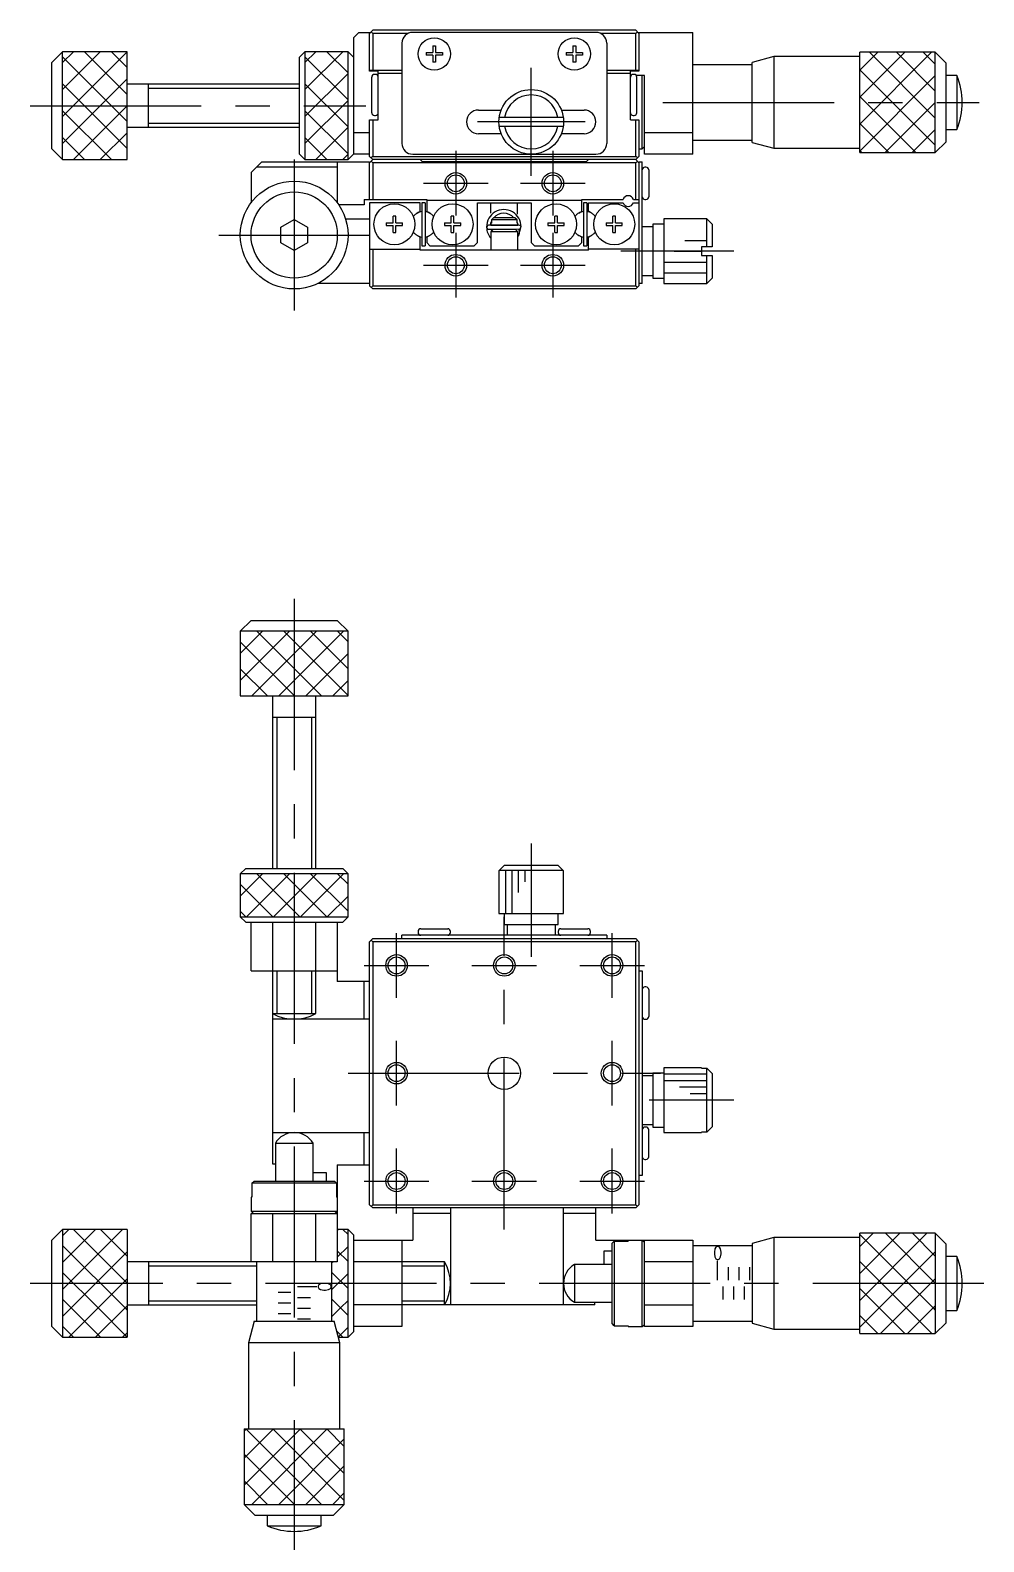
# Model space of a CAD drawing. Extents: x -1 to 321, y -8 to 204.
# Drawn here: x 58.8 to 147.2, y 63.6 to 203.8 of the extents above; entities that cross this region are included whole.
import ezdxf
from ezdxf.enums import TextEntityAlignment as Align

# ---------------------------------------------------------------- set-up
doc = ezdxf.new("R2010")
doc.units = 0
doc.header["$LTSCALE"] = 0.5
doc.linetypes.add('CENTER', pattern=[50.8, 31.75, -6.35, 6.35, -6.35])
for name, color, linetype in [('MSM_CENTER', 1, 'CENTER'), ('MSM_CONTINUOUS', 7, 'CONTINUOUS'), ('MSM_NARROW', 5, 'CONTINUOUS')]:
    doc.layers.add(name, color=color, linetype=linetype)
doc.styles.get("Standard").update_dxf_attribs({"font": 'txt.shx', "height": 3, "bigfont": 'bigfont.shx'})

msp = doc.modelspace()

# ---------------------------------------------------------------- linework, layer by layer
at = {"layer": 'MSM_CENTER'}
for p, q in [((105.25, 190.272036), (105.25, 200.272036)), ((58.75, 196.772036), (89.904393, 196.772036)), ((117.477713, 197.072036), (146.814913, 197.072036)), ((110.25, 195.272036), (100.25, 195.272036)), ((98.25, 192.572036), (98.25, 186.572036)), ((107.25, 192.572036), (107.25, 186.572036)), ((83.25, 191.772036), (83.25, 177.772036)), ((95.25, 189.572036), (101.25, 189.572036)), ((104.25, 189.572036), (110.25, 189.572036)), ((76.25, 184.772036), (90.25, 184.772036)), ((98.25, 184.972036), (98.25, 178.972036)), ((107.25, 184.972036), (107.25, 178.972036)), ((124.05, 183.272036), (113.55, 183.272036)), ((95.25, 181.972036), (101.25, 181.972036)), ((104.25, 181.972036), (110.25, 181.972036)), ((83.25, 151.022036), (83.25, 62.522036)), ((105.25, 128.322036), (105.25, 117.822036)), ((102.75, 92.522036), (102.75, 121.522036)), ((92.75, 114.022036), (92.75, 120.022036)), ((112.75, 114.022036), (112.75, 120.022036)), ((89.75, 117.022036), (95.75, 117.022036)), ((99.75, 117.022036), (105.75, 117.022036)), ((109.75, 117.022036), (115.75, 117.022036)), ((92.75, 104.022036), (92.75, 110.022036)), ((112.75, 104.022036), (112.75, 110.022036)), ((88.25, 107.022036), (117.25, 107.022036)), ((124.05, 104.522036), (116.2, 104.522036)), ((92.75, 94.022036), (92.75, 100.022036)), ((112.75, 94.022036), (112.75, 100.022036)), ((89.75, 97.022036), (95.75, 97.022036)), ((99.75, 97.022036), (105.75, 97.022036)), ((109.75, 97.022036), (115.75, 97.022036)), ((147.25, 87.522036), (58.75, 87.522036))]:
    msp.add_line(p, q, dxfattribs=at)
at = {"layer": 'MSM_CONTINUOUS'}
for p, q in [((89.25, 203.572036), (88.75, 203.072036)), ((89.25, 203.572036), (90.35, 203.572036)), ((90.25, 203.472036), (90.55, 203.772036)), ((90.25, 199.972036), (90.25, 203.472036)), ((90.4, 203.622036), (90.55, 203.472036)), ((114.95, 203.772036), (90.55, 203.772036)), ((90.55, 203.472036), (90.55, 200.072036)), ((93.81411, 203.472036), (90.55, 203.472036)), ((111.25, 203.572036), (94.25, 203.572036)), ((114.95, 203.472036), (111.68589, 203.472036)), ((114.95, 203.772036), (115.25, 203.472036)), ((114.95, 203.472036), (115.1, 203.622036)), ((114.95, 200.072036), (114.95, 203.472036)), ((115.15, 203.572036), (120.25, 203.572036)), ((115.25, 203.472036), (115.25, 199.972036)), ((120.25, 192.272036), (120.25, 203.572036)), ((88.75, 203.072036), (88.75, 192.272036)), ((93.25, 202.572036), (93.25, 193.272036)), ((96.125, 202.322036), (96.375, 202.322036)), ((96.125, 202.322036), (96.125, 201.697036)), ((96.375, 202.322036), (96.375, 201.697036)), ((109.125, 202.322036), (109.125, 201.697036)), ((109.125, 202.322036), (109.375, 202.322036)), ((109.375, 202.322036), (109.375, 201.697036)), ((112.25, 202.572036), (112.25, 193.272036)), ((61.75, 201.772036), (60.75, 200.772036)), ((60.75, 192.772036), (60.75, 200.772036)), ((61.75, 191.772036), (61.75, 201.772036)), ((67.75, 201.772036), (61.75, 201.772036)), ((67.75, 191.772036), (67.75, 201.772036)), ((84.25, 201.772036), (83.75, 201.272036)), ((83.75, 192.272036), (83.75, 201.272036)), ((84.25, 201.772036), (84.25, 191.772036)), ((88.25, 201.772036), (84.25, 201.772036)), ((88.75, 201.272036), (88.25, 201.772036)), ((88.25, 191.772036), (88.25, 201.772036)), ((95.5, 201.697036), (95.5, 201.447036)), ((95.5, 201.697036), (96.125, 201.697036)), ((96.125, 201.447036), (95.5, 201.447036)), ((96.125, 201.447036), (96.125, 200.822036)), ((96.375, 200.822036), (96.125, 200.822036)), ((96.375, 201.697036), (97, 201.697036)), ((97, 201.447036), (96.375, 201.447036)), ((96.375, 201.447036), (96.375, 200.822036)), ((97, 201.697036), (97, 201.447036)), ((108.5, 201.697036), (108.5, 201.447036)), ((108.5, 201.697036), (109.125, 201.697036)), ((109.125, 201.447036), (108.5, 201.447036)), ((109.125, 201.447036), (109.125, 200.822036)), ((109.375, 200.822036), (109.125, 200.822036)), ((109.375, 201.697036), (110, 201.697036)), ((109.375, 201.447036), (109.375, 200.822036)), ((110, 201.447036), (109.375, 201.447036)), ((110, 201.697036), (110, 201.447036)), ((125.75, 200.572036), (120.25, 200.572036)), ((127.75, 201.322036), (125.75, 200.772036)), ((125.75, 193.372036), (125.75, 200.772036)), ((135.75, 201.322036), (127.75, 201.322036)), ((127.75, 201.322036), (127.75, 192.822036)), ((135.75, 192.422036), (135.75, 201.722036)), ((142.75, 201.722036), (135.75, 201.722036)), ((142.75, 192.422036), (142.75, 201.722036)), ((143.75, 200.722036), (142.75, 201.722036)), ((143.75, 193.422036), (143.75, 200.722036)), ((90.25, 200.072036), (93.25, 200.072036)), ((91.05, 199.972036), (90.25, 199.972036)), ((90.45, 196.122036), (90.45, 199.422036)), ((90.8, 199.672036), (90.7, 199.672036)), ((91.05, 195.472036), (91.05, 199.972036)), ((93.25, 199.772036), (91.05, 199.772036)), ((112.25, 200.072036), (115.25, 200.072036)), ((114.45, 199.772036), (112.25, 199.772036)), ((115.25, 199.972036), (114.45, 199.972036)), ((114.45, 195.472036), (114.45, 199.972036)), ((114.5, 199.572036), (114.45, 199.572036)), ((114.8, 199.672036), (114.7, 199.672036)), ((115.75, 199.572036), (115, 199.572036)), ((115.05, 196.122036), (115.05, 199.422036)), ((115.55, 192.772036), (115.55, 199.572036)), ((115.75, 192.272036), (115.75, 199.572036)), ((144.75, 199.572036), (143.75, 199.572036)), ((144.75, 199.572036), (144.75, 194.572036)), ((83.75, 198.772036), (67.75, 198.772036)), ((69.714102, 194.772036), (69.714102, 198.772036)), ((100.35, 196.372036), (102.458943, 196.372036)), ((108.041057, 196.372036), (110.15, 196.372036)), ((90.25, 192.072036), (90.25, 195.472036)), ((90.25, 195.472036), (91.05, 195.472036)), ((90.55, 195.472036), (90.55, 192.072036)), ((90.7, 195.872036), (90.8, 195.872036)), ((108.223214, 195.672036), (102.276786, 195.672036)), ((114.45, 195.472036), (115.25, 195.472036)), ((114.7, 195.872036), (114.8, 195.872036)), ((114.95, 192.072036), (114.95, 195.472036)), ((115.25, 195.472036), (115.25, 192.072036)), ((67.75, 194.772036), (83.75, 194.772036)), ((88.75, 194.272036), (90.25, 194.272036)), ((102.458943, 194.172036), (100.35, 194.172036)), ((102.276786, 194.872036), (108.223214, 194.872036)), ((110.15, 194.172036), (108.041057, 194.172036)), ((115.75, 194.272036), (120.25, 194.272036)), ((120.25, 193.572036), (125.75, 193.572036)), ((143.75, 194.572036), (144.75, 194.572036)), ((60.75, 192.772036), (61.75, 191.772036)), ((83.75, 192.272036), (84.25, 191.772036)), ((88.25, 191.772036), (88.75, 192.272036)), ((90.25, 192.272036), (88.75, 192.272036)), ((94.25, 192.272036), (111.25, 192.272036)), ((115.25, 192.772036), (115.55, 192.772036)), ((115.55, 192.772036), (115.75, 192.972036)), ((120.25, 192.272036), (115.75, 192.272036)), ((125.75, 193.372036), (127.75, 192.822036)), ((127.75, 192.822036), (135.75, 192.822036)), ((135.75, 192.422036), (142.75, 192.422036)), ((142.75, 192.422036), (143.75, 193.422036)), ((61.75, 191.772036), (67.75, 191.772036)), ((79.25, 190.572036), (80.25, 191.572036)), ((87.25, 191.072036), (79.75, 191.072036)), ((80.25, 191.572036), (90.25, 191.572036)), ((84.25, 191.772036), (88.25, 191.772036)), ((87.25, 191.572036), (87.25, 187.772036)), ((90.55, 191.772036), (90.25, 192.072036)), ((90.25, 191.472036), (90.55, 191.772036)), ((90.25, 188.072036), (90.25, 191.572036)), ((90.55, 192.072036), (90.4, 191.922036)), ((90.4, 191.622036), (90.55, 191.472036)), ((90.55, 192.072036), (114.95, 192.072036)), ((114.95, 191.772036), (90.55, 191.772036)), ((114.95, 191.472036), (90.55, 191.472036)), ((90.55, 191.472036), (90.55, 188.072036)), ((95.15, 191.572036), (94.95, 191.772036)), ((110.35, 191.572036), (95.15, 191.572036)), ((110.55, 191.772036), (110.35, 191.572036)), ((115.25, 192.072036), (114.95, 191.772036)), ((115.1, 191.922036), (114.95, 192.072036)), ((114.95, 191.772036), (115.25, 191.472036)), ((114.95, 191.472036), (115.1, 191.622036)), ((114.95, 188.072036), (114.95, 191.472036)), ((115.25, 191.572036), (115.25, 180.072036)), ((115.25, 191.572036), (115.55, 191.572036)), ((115.55, 180.272036), (115.55, 191.572036)), ((115.9, 191.072036), (115.8, 191.072036)), ((116.15, 190.822036), (116.15, 188.322036)), ((79.25, 190.572036), (79.25, 187.772036)), ((89.75, 188.072036), (95.55, 188.072036)), ((89.75, 188.072036), (89.75, 187.572036)), ((95.55, 188.072036), (95.55, 186.973502)), ((109.95, 187.972036), (95.55, 187.972036)), ((109.95, 186.973502), (109.95, 188.072036)), ((109.95, 188.072036), (113.77303, 188.072036)), ((114.72697, 188.072036), (115.25, 188.072036)), ((115.8, 188.072036), (115.9, 188.072036)), ((89.75, 187.572036), (87.392463, 187.572036)), ((94.95, 187.772036), (90.25, 187.772036)), ((90.25, 187.772036), (90.25, 180.072036)), ((92.425, 185.897036), (92.425, 186.522036)), ((92.675, 186.522036), (92.425, 186.522036)), ((92.675, 185.897036), (92.675, 186.522036)), ((94.65475, 186.80304), (94.95, 186.973502)), ((94.95, 186.973502), (94.95, 187.772036)), ((95.1, 187.772036), (95.1, 183.772036)), ((95.4, 187.772036), (95.1, 187.772036)), ((95.4, 187.772036), (95.4, 183.772036)), ((95.55, 186.973502), (95.84525, 186.80304)), ((97.825, 185.897036), (97.825, 186.522036)), ((98.075, 186.522036), (97.825, 186.522036)), ((98.075, 185.897036), (98.075, 186.522036)), ((100.25, 184.072036), (100.25, 187.772036)), ((100.25, 187.772036), (105.25, 187.772036)), ((101.48, 187.772036), (101.48, 186.786823)), ((103.98, 186.717803), (103.98, 187.772036)), ((105.25, 187.772036), (105.25, 184.072036)), ((107.425, 185.897036), (107.425, 186.522036)), ((107.675, 186.522036), (107.425, 186.522036)), ((107.675, 185.897036), (107.675, 186.522036)), ((109.65475, 186.80304), (109.95, 186.973502)), ((110.1, 187.772036), (110.1, 183.772036)), ((110.4, 187.772036), (110.1, 187.772036)), ((110.4, 187.772036), (110.4, 183.772036)), ((110.55, 186.973502), (110.55, 187.772036)), ((110.55, 187.772036), (113.77303, 187.772036)), ((110.84525, 186.80304), (110.55, 186.973502)), ((113.075, 186.522036), (112.825, 186.522036)), ((112.825, 185.897036), (112.825, 186.522036)), ((113.075, 185.897036), (113.075, 186.522036)), ((114.72697, 187.772036), (115.25, 187.772036)), ((82, 185.493724), (83.25, 186.215412)), ((82, 184.050349), (82, 185.493724)), ((83.25, 186.215412), (84.5, 185.493724)), ((84.5, 185.493724), (84.5, 184.050349)), ((88.019696, 186.272036), (90.25, 186.272036)), ((91.8, 185.897036), (92.425, 185.897036)), ((91.8, 185.897036), (91.8, 185.647036)), ((91.8, 185.647036), (92.425, 185.647036)), ((92.425, 185.022036), (92.425, 185.647036)), ((92.675, 185.897036), (93.3, 185.897036)), ((92.675, 185.647036), (93.3, 185.647036)), ((92.675, 185.022036), (92.675, 185.647036)), ((93.3, 185.647036), (93.3, 185.897036)), ((97.2, 185.897036), (97.825, 185.897036)), ((97.2, 185.897036), (97.2, 185.647036)), ((97.2, 185.647036), (97.825, 185.647036)), ((97.825, 185.022036), (97.825, 185.647036)), ((98.075, 185.897036), (98.7, 185.897036)), ((98.075, 185.647036), (98.7, 185.647036)), ((98.075, 185.022036), (98.075, 185.647036)), ((98.7, 185.647036), (98.7, 185.897036)), ((101.116495, 185.576209), (101.103629, 185.471403)), ((101.103629, 185.471403), (101.153333, 185.378074)), ((101.186733, 185.654491), (101.116495, 185.576209)), ((101.153333, 185.378074), (101.244923, 185.330028)), ((101.285889, 185.682432), (101.186733, 185.654491)), ((101.389567, 185.688301), (101.285889, 185.682432)), ((104.090511, 185.673656), (101.310856, 185.673656)), ((101.499837, 185.691871), (101.389567, 185.688301)), ((101.45986, 185.690736), (101.496038, 185.870402)), ((101.499871, 185.808329), (101.476179, 185.788594)), ((101.496038, 185.870402), (101.549766, 186.02439)), ((101.55, 185.872036), (101.5, 185.872036)), ((101.5, 185.872036), (101.5, 185.672036)), ((104, 185.672036), (101.5, 185.672036)), ((101.5, 185.672036), (101.507129, 185.664908)), ((101.73803, 185.310067), (101.5, 185.072036)), ((101.537221, 185.951763), (101.523862, 185.957928)), ((101.595298, 185.167456), (101.529586, 185.314093)), ((101.55, 185.944137), (101.537221, 185.951763)), ((101.549729, 185.994708), (101.537445, 185.994413)), ((101.543285, 186.008752), (101.55, 186.002036)), ((101.760051, 186.372036), (101.55, 186.172036)), ((103.95, 186.172036), (101.55, 186.172036)), ((101.55, 186.172036), (101.55, 185.872036)), ((101.610845, 185.182889), (101.596922, 185.312658)), ((103.73995, 186.372036), (101.760051, 186.372036)), ((103.95, 186.172036), (103.73995, 186.372036)), ((104, 185.072036), (103.760272, 185.311764)), ((103.95, 185.872036), (103.95, 186.172036)), ((104, 185.872036), (103.95, 185.872036)), ((103.996161, 185.668198), (104, 185.672036)), ((104, 185.672036), (104, 185.872036)), ((104.080248, 185.685001), (104.000235, 185.688748)), ((104.203445, 185.660626), (104.080248, 185.685001)), ((104.095332, 185.309475), (104.089199, 185.322519)), ((104.108462, 185.27875), (104.095332, 185.309475)), ((104.120041, 185.247418), (104.108462, 185.27875)), ((104.109958, 184.787192), (104.298735, 185.476847)), ((104.130043, 185.215554), (104.120041, 185.247418)), ((104.138442, 185.183237), (104.130043, 185.215554)), ((104.145219, 185.150547), (104.138442, 185.183237)), ((104.150356, 185.117563), (104.145219, 185.150547)), ((104.153841, 185.084368), (104.150356, 185.117563)), ((104.180552, 185.336597), (104.263561, 185.395477)), ((104.276997, 185.591458), (104.203445, 185.660626)), ((104.263561, 185.395477), (104.300329, 185.492282)), ((104.300329, 185.492282), (104.276997, 185.591458)), ((106.8, 185.897036), (107.425, 185.897036)), ((106.8, 185.897036), (106.8, 185.647036)), ((106.8, 185.647036), (107.425, 185.647036)), ((107.425, 185.022036), (107.425, 185.647036)), ((107.675, 185.897036), (108.3, 185.897036)), ((107.675, 185.647036), (108.3, 185.647036)), ((107.675, 185.022036), (107.675, 185.647036)), ((108.3, 185.647036), (108.3, 185.897036)), ((112.2, 185.897036), (112.2, 185.647036)), ((112.2, 185.897036), (112.825, 185.897036)), ((112.2, 185.647036), (112.825, 185.647036)), ((112.825, 185.022036), (112.825, 185.647036)), ((113.075, 185.897036), (113.7, 185.897036)), ((113.075, 185.022036), (113.075, 185.647036)), ((113.075, 185.647036), (113.7, 185.647036)), ((113.7, 185.647036), (113.7, 185.897036)), ((116.55, 185.522036), (115.55, 185.522036)), ((117.55, 185.772036), (116.55, 185.772036)), ((116.55, 185.772036), (116.55, 180.772036)), ((117.55, 186.272036), (117.55, 180.272036)), ((121.55, 186.272036), (117.55, 186.272036)), ((122.05, 185.772036), (121.55, 186.272036)), ((121.55, 183.672036), (121.55, 186.272036)), ((122.05, 185.772036), (122.05, 183.672036)), ((83.25, 183.328661), (82, 184.050349)), ((84.5, 184.050349), (83.25, 183.328661)), ((92.425, 185.022036), (92.675, 185.022036)), ((94.95, 184.570571), (94.65475, 184.741033)), ((94.95, 183.372036), (94.95, 184.570571)), ((95.1, 183.772036), (95.4, 183.772036)), ((95.84525, 184.741033), (95.55, 184.570571)), ((95.55, 184.570571), (95.55, 184.072036)), ((95.55, 184.072036), (95.85, 183.772036)), ((95.85, 183.772036), (99.95, 183.772036)), ((97.825, 185.022036), (98.075, 185.022036)), ((99.95, 183.772036), (100.25, 184.072036)), ((104, 185.072036), (101.5, 185.072036)), ((101.5, 185.072036), (101.5, 183.372036)), ((104, 183.372036), (104, 185.072036)), ((104.00677, 184.686813), (104, 184.690224)), ((104.000019, 184.61081), (104.036848, 184.664328)), ((104.044937, 184.668253), (104.000041, 184.679558)), ((104.013144, 184.683705), (104.00677, 184.686813)), ((104.019099, 184.680911), (104.013144, 184.683705)), ((104.024611, 184.678444), (104.019099, 184.680911)), ((104.029659, 184.676312), (104.024611, 184.678444)), ((104.034224, 184.674524), (104.029659, 184.676312)), ((104.038288, 184.673086), (104.034224, 184.674524)), ((104.041836, 184.672003), (104.038288, 184.673086)), ((104.044088, 184.671441), (104.041836, 184.672003)), ((104.046054, 184.671072), (104.044088, 184.671441)), ((104.04773, 184.670895), (104.046054, 184.671072)), ((104.049113, 184.670911), (104.04773, 184.670895)), ((104.0502, 184.671121), (104.049113, 184.670911)), ((104.050988, 184.671524), (104.0502, 184.671121)), ((104.051477, 184.672119), (104.050988, 184.671524)), ((104.051388, 184.67196), (104.067745, 184.699081)), ((104.051665, 184.672904), (104.051477, 184.672119)), ((104.067745, 184.699081), (104.083598, 184.728508)), ((104.083598, 184.728508), (104.097962, 184.758682)), ((104.097962, 184.758682), (104.110801, 184.789527)), ((104.110801, 184.789527), (104.122083, 184.820966)), ((104.122083, 184.820966), (104.131781, 184.852922)), ((104.131781, 184.852922), (104.139871, 184.885316)), ((104.139871, 184.885316), (104.146334, 184.918068)), ((104.146334, 184.918068), (104.151155, 184.951098)), ((104.151155, 184.951098), (104.154322, 184.984325)), ((104.155667, 185.051042), (104.153841, 185.084368)), ((104.154322, 184.984325), (104.155827, 185.017667)), ((104.155827, 185.017667), (104.155667, 185.051042)), ((105.25, 184.072036), (105.55, 183.772036)), ((105.55, 183.772036), (109.65, 183.772036)), ((107.425, 185.022036), (107.675, 185.022036)), ((109.65, 183.772036), (109.95, 184.072036)), ((109.95, 184.570571), (109.65475, 184.741033)), ((109.95, 184.072036), (109.95, 184.570571)), ((110.1, 183.772036), (110.4, 183.772036)), ((110.55, 184.570571), (110.84525, 184.741033)), ((110.55, 183.372036), (110.55, 184.570571)), ((112.825, 185.022036), (113.075, 185.022036)), ((90.25, 183.472036), (94.95, 183.472036)), ((90.55, 183.472036), (90.55, 180.072036)), ((110.55, 183.372036), (94.95, 183.372036)), ((115.25, 183.472036), (110.55, 183.472036)), ((114.95, 180.072036), (114.95, 183.472036)), ((122.05, 183.672036), (121.05, 183.672036)), ((121.05, 183.672036), (121.05, 182.872036)), ((121.05, 182.872036), (122.05, 182.872036)), ((121.55, 180.272036), (121.55, 182.872036)), ((122.05, 182.872036), (122.05, 180.772036)), ((115.55, 181.022036), (116.55, 181.022036)), ((90.25, 180.272036), (85.42945, 180.272036)), ((90.55, 179.772036), (90.25, 180.072036)), ((90.55, 180.072036), (90.4, 179.922036)), ((90.55, 180.072036), (114.95, 180.072036)), ((114.95, 179.772036), (90.55, 179.772036)), ((115.25, 180.072036), (114.95, 179.772036)), ((115.1, 179.922036), (114.95, 180.072036)), ((115.55, 180.272036), (115.25, 180.272036)), ((116.55, 180.772036), (117.55, 180.772036)), ((117.55, 180.272036), (121.55, 180.272036)), ((121.55, 180.272036), (122.05, 180.772036)), ((79.25, 149.022036), (78.25, 148.022036)), ((79.25, 149.022036), (87.25, 149.022036)), ((88.25, 148.022036), (87.25, 149.022036)), ((88.25, 148.022036), (78.25, 148.022036)), ((78.25, 148.022036), (78.25, 142.022036)), ((88.25, 142.022036), (88.25, 148.022036)), ((78.25, 142.022036), (88.25, 142.022036)), ((81.25, 142.022036), (81.25, 126.022055)), ((85.25, 126.022055), (85.25, 142.022036)), ((81.25, 140.057934), (85.25, 140.057934)), ((102.276786, 125.822036), (102.782207, 126.322036)), ((102.782207, 126.322036), (107.717792, 126.322036)), ((107.717792, 126.322036), (108.223213, 125.822036)), ((78.75, 126.022036), (78.25, 125.522036)), ((88.25, 125.522036), (78.25, 125.522036)), ((78.25, 125.522036), (78.25, 121.522036)), ((78.75, 126.022036), (87.75, 126.022036)), ((88.25, 125.522036), (87.75, 126.022036)), ((88.25, 121.522036), (88.25, 125.522036)), ((102.25, 125.322036), (102.276786, 125.322036)), ((102.25, 125.322036), (102.25, 121.822036)), ((108.223213, 125.822036), (102.276786, 125.822036)), ((102.276786, 125.322036), (102.276786, 125.822036)), ((105.25, 125.822036), (105.25, 125.772036)), ((108.223213, 125.822036), (108.223213, 125.322036)), ((108.223213, 125.322036), (108.25, 125.322036)), ((108.25, 121.822036), (108.25, 125.322036)), ((78.25, 121.522036), (88.25, 121.522036)), ((78.25, 121.522036), (78.75, 121.022036)), ((78.75, 121.022036), (87.75, 121.022036)), ((79.25, 116.522036), (79.25, 121.022036)), ((81.25, 121.022036), (81.25, 98.622036)), ((85.25, 112.557934), (85.25, 121.022036)), ((87.25, 121.022036), (87.25, 115.522036)), ((87.75, 121.022036), (88.25, 121.522036)), ((102.25, 121.822036), (108.25, 121.822036)), ((102.75, 121.822036), (102.75, 120.822036)), ((102.75, 120.822036), (107.75, 120.822036)), ((103, 120.822036), (103, 119.822036)), ((107.5, 119.822036), (107.5, 120.822036)), ((107.75, 120.822036), (107.75, 121.822036)), ((90.55, 119.522036), (90.25, 119.222036)), ((90.25, 94.822036), (90.25, 119.222036)), ((90.55, 119.222036), (90.4, 119.372036)), ((90.55, 119.522036), (114.95, 119.522036)), ((90.55, 119.222036), (90.55, 94.822036)), ((114.95, 119.222036), (90.55, 119.222036)), ((93.25, 119.522036), (93.25, 119.822036)), ((112.25, 119.822036), (93.25, 119.822036)), ((94.75, 120.172036), (94.75, 120.072036)), ((95, 120.422036), (97.5, 120.422036)), ((97.75, 120.072036), (97.75, 120.172036)), ((107.75, 120.172036), (107.75, 120.072036)), ((108, 120.422036), (110.5, 120.422036)), ((110.75, 120.072036), (110.75, 120.172036)), ((112.25, 119.822036), (112.25, 119.522036)), ((115.25, 119.222036), (114.95, 119.522036)), ((114.95, 119.222036), (115.1, 119.372036)), ((114.95, 94.822036), (114.95, 119.222036)), ((115.25, 119.222036), (115.25, 94.822036)), ((79.25, 116.522036), (87.25, 116.522036)), ((115.25, 116.522036), (115.55, 116.522036)), ((115.55, 116.522036), (115.55, 97.522036)), ((90.25, 115.522036), (87.25, 115.522036)), ((89.75, 112.022036), (89.75, 115.522036)), ((115.9, 115.022036), (115.8, 115.022036)), ((116.15, 114.772036), (116.15, 112.272036)), ((81.249995, 112.557934), (85.250005, 112.557934)), ((90.25, 112.022036), (81.25, 112.022036)), ((115.8, 112.022036), (115.9, 112.022036)), ((116.55, 106.772036), (115.55, 106.772036)), ((117.55, 107.022036), (116.55, 107.022036)), ((116.55, 107.022036), (116.55, 102.022036)), ((121.05, 107.522036), (117.55, 107.522036)), ((117.55, 107.522036), (117.55, 101.522036)), ((121.05, 107.522036), (121.05, 107.49525)), ((121.05, 107.49525), (121.55, 107.49525)), ((121.55, 101.548822), (121.55, 107.49525)), ((121.55, 107.49525), (122.05, 106.989829)), ((122.05, 106.989829), (122.05, 102.054244)), ((81.25, 101.522036), (90.25, 101.522036)), ((89.75, 98.522036), (89.75, 101.522036)), ((115.55, 102.272036), (116.55, 102.272036)), ((115.9, 102.022036), (115.8, 102.022036)), ((116.15, 99.272036), (116.15, 101.772036)), ((116.55, 102.022036), (117.55, 102.022036)), ((117.55, 101.522036), (121.05, 101.522036)), ((121.05, 101.548822), (121.05, 101.522036)), ((121.55, 101.548822), (121.05, 101.548822)), ((122.05, 102.054244), (121.55, 101.548822)), ((81.5, 100.522036), (81.5, 97.022036)), ((81.5, 100.522036), (85, 100.522036)), ((85, 97.022036), (85, 100.522036)), ((81.25, 98.622036), (81.5, 98.622036)), ((87.25, 98.522036), (90.25, 98.522036)), ((87.25, 98.522036), (87.25, 89.522036)), ((115.8, 99.022036), (115.9, 99.022036)), ((79.320941, 96.822036), (79.524748, 97.022036)), ((87.179058, 96.822036), (79.320941, 96.822036)), ((79.320941, 96.822036), (79.320941, 95.522036)), ((79.524748, 97.022036), (86.975251, 97.022036)), ((86.25, 97.772036), (85, 97.772036)), ((86.25, 97.022036), (86.25, 97.772036)), ((86.975251, 97.022036), (87.179058, 96.822036)), ((87.179058, 96.822036), (87.179058, 95.522036)), ((115.55, 97.522036), (115.25, 97.522036)), ((79.25, 95.522036), (79.25, 94.222036)), ((79.320941, 95.522036), (79.25, 95.522036)), ((87.25, 95.522036), (87.179058, 95.522036)), ((79.25, 94.222036), (87.25, 94.222036)), ((79.25, 94.222036), (79.45, 94.022036)), ((79.25, 89.522036), (79.25, 94.022036)), ((79.25, 94.022036), (87.25, 94.022036)), ((81.25, 94.022036), (81.25, 89.522036)), ((85.25, 89.522036), (85.25, 94.022036)), ((87.05, 94.022036), (87.25, 94.222036)), ((90.25, 94.822036), (90.55, 94.522036)), ((90.4, 94.672036), (90.55, 94.822036)), ((90.55, 94.822036), (114.95, 94.822036)), ((114.95, 94.522036), (90.55, 94.522036)), ((94.25, 94.522036), (94.25, 91.522036)), ((97.75, 94.022036), (94.25, 94.022036)), ((97.75, 94.522036), (97.75, 85.522036)), ((108.25, 85.522036), (108.25, 94.522036)), ((111.25, 94.022036), (108.25, 94.022036)), ((111.25, 91.522036), (111.25, 94.522036)), ((114.95, 94.522036), (115.25, 94.822036)), ((115.1, 94.672036), (114.95, 94.822036)), ((61.75, 92.522036), (60.75, 91.522036)), ((60.75, 83.522036), (60.75, 91.522036)), ((61.75, 92.522036), (61.75, 82.522036)), ((67.75, 92.522036), (61.75, 92.522036)), ((67.75, 92.522036), (67.75, 82.522036)), ((88.25, 92.522036), (87.25, 92.522036)), ((88.25, 82.522036), (88.25, 92.522036)), ((88.75, 92.022036), (88.25, 92.522036)), ((88.75, 92.022036), (88.75, 83.022036)), ((88.75, 91.522036), (94.25, 91.522036)), ((93.25, 91.522036), (93.25, 83.522036)), ((111.25, 91.522036), (120.25, 91.522036)), ((112.75, 91.247288), (112.95, 91.451095)), ((112.75, 83.796784), (112.75, 91.247288)), ((112.95, 91.451095), (112.95, 83.592978)), ((112.95, 91.451095), (114.25, 91.451095)), ((114.25, 91.522036), (114.25, 91.451095)), ((115.55, 83.522036), (115.55, 91.522036)), ((115.75, 91.322036), (115.55, 91.522036)), ((115.75, 83.522036), (115.75, 91.522036)), ((120.25, 91.522036), (120.25, 83.522036)), ((127.75, 91.772036), (125.75, 91.222036)), ((125.75, 91.222036), (125.75, 83.822036)), ((127.75, 91.772036), (127.75, 83.272036)), ((135.75, 91.772036), (127.75, 91.772036)), ((142.75, 92.172036), (135.75, 92.172036)), ((135.75, 82.872036), (135.75, 92.172036)), ((143.75, 91.172036), (142.75, 92.172036)), ((142.75, 92.172036), (142.75, 82.872036)), ((143.75, 83.872036), (143.75, 91.172036)), ((112, 90.522036), (112, 89.272036)), ((112.75, 90.522036), (112, 90.522036)), ((125.75, 91.022036), (120.25, 91.022036)), ((144.75, 90.022036), (143.75, 90.022036)), ((144.75, 90.022036), (144.75, 85.022036)), ((87.25, 89.522036), (67.75, 89.522036)), ((69.714101, 89.522036), (69.714101, 85.522036)), ((79.75, 89.522036), (79.75, 84.022036)), ((86.75, 84.022036), (86.75, 89.522036)), ((86.75, 89.451389), (86.820647, 89.522036)), ((97.214101, 89.522036), (88.75, 89.522036)), ((97.214101, 85.522031), (97.214101, 89.522041)), ((112.75, 89.272036), (109.25, 89.272036)), ((109.25, 89.272036), (109.25, 85.772036)), ((120.25, 89.522036), (115.75, 89.522036)), ((122.55, 87.822036), (122.55, 89.622036)), ((123.55, 87.822036), (123.55, 89.022036)), ((124.55, 87.822036), (124.55, 89.022036)), ((125.55, 87.822036), (125.55, 89.022036)), ((83.55, 87.222036), (85.35, 87.222036)), ((123.05, 86.022036), (123.05, 87.222036)), ((124.05, 86.022036), (124.05, 87.222036)), ((125.05, 86.022036), (125.05, 87.222036)), ((81.75, 86.722036), (82.95, 86.722036)), ((81.75, 85.722036), (82.95, 85.722036)), ((83.55, 86.222036), (84.75, 86.222036)), ((109.25, 85.772036), (112.75, 85.772036)), ((111.15, 85.522036), (111.15, 85.772036)), ((67.75, 85.522036), (79.75, 85.522036)), ((81.75, 84.722036), (82.95, 84.722036)), ((83.55, 85.222036), (84.75, 85.222036)), ((83.55, 84.222036), (84.75, 84.222036)), ((111.15, 85.522036), (88.75, 85.522036)), ((115.75, 85.522036), (120.25, 85.522036)), ((143.75, 85.022036), (144.75, 85.022036)), ((60.75, 83.522036), (61.75, 82.522036)), ((79.55, 84.022036), (79, 82.022036)), ((79.55, 84.022036), (86.95, 84.022036)), ((87.5, 82.022036), (86.95, 84.022036)), ((88.25, 82.522036), (88.75, 83.022036)), ((93.25, 83.522036), (88.75, 83.522036)), ((112.95, 83.592978), (112.75, 83.796784)), ((112.95, 83.592978), (114.25, 83.592978)), ((114.25, 83.592978), (114.25, 83.522036)), ((114.25, 83.522036), (115.55, 83.522036)), ((115.55, 83.522036), (115.75, 83.722036)), ((120.25, 83.522036), (115.75, 83.522036)), ((120.25, 84.022036), (125.75, 84.022036)), ((125.75, 83.822036), (127.75, 83.272036)), ((127.75, 83.272036), (135.75, 83.272036)), ((135.75, 82.872036), (142.75, 82.872036)), ((142.75, 82.872036), (143.75, 83.872036)), ((61.75, 82.522036), (67.75, 82.522036)), ((79, 82.022036), (79, 74.022036)), ((87.5, 82.022036), (79, 82.022036)), ((87.3625, 82.522036), (88.25, 82.522036)), ((87.5, 74.022036), (87.5, 82.022036)), ((78.6, 74.022036), (87.9, 74.022036)), ((78.6, 74.022036), (78.6, 67.022036)), ((87.9, 67.022036), (87.9, 74.022036)), ((78.6, 67.022036), (79.6, 66.022036)), ((78.6, 67.022036), (87.9, 67.022036)), ((79.6, 66.022036), (86.9, 66.022036)), ((80.75, 66.022036), (80.75, 65.022036)), ((85.75, 65.022036), (85.75, 66.022036)), ((86.9, 66.022036), (87.9, 67.022036)), ((80.75, 65.022036), (85.75, 65.022036))]:
    msp.add_line(p, q, dxfattribs=at)
for centre, radius in [((96.25, 201.572036), 1.5), ((109.25, 201.572036), 1.5), ((105.25, 195.272036), 3), ((83.25, 184.772036), 5), ((98.25, 189.572036), 0.7835), ((107.25, 189.572036), 0.7835), ((83.25, 184.772036), 4), ((92.55, 185.772036), 1.9), ((97.95, 185.772036), 1.9), ((107.55, 185.772036), 1.9), ((112.95, 185.772036), 1.9), ((98.25, 181.972036), 0.7835), ((107.25, 181.972036), 0.7835), ((92.75, 117.022036), 0.7835), ((102.75, 117.022036), 0.7835), ((112.75, 117.022036), 0.7835), ((102.75, 107.022036), 1.5), ((92.75, 107.022036), 0.7835), ((112.75, 107.022036), 0.7835), ((92.75, 97.022036), 0.7835), ((102.75, 97.022036), 0.7835), ((112.75, 97.022036), 0.7835)]:
    msp.add_circle(centre, radius, dxfattribs=at)
for centre, radius, start, end in [((94.25, 202.572036), 1, 90, 180), ((111.25, 202.572036), 1, 0, 90), ((90.7, 199.422036), 0.25, 90, 180), ((90.8, 199.422036), 0.25, 0, 90), ((114.7, 199.422036), 0.25, 90, 180), ((114.8, 199.422036), 0.25, 0, 90), ((138.75, 197.072036), 6.5, 337.38013505, 22.619865), ((105.25, 195.272036), 2.5, 9.206896, 170.793104), ((100.35, 195.272036), 1.1, 90, 270), ((110.15, 195.272036), 1.1, 270, 90), ((90.7, 196.122036), 0.25, 180, 270), ((90.8, 196.122036), 0.25, 270, 0), ((114.7, 196.122036), 0.25, 180, 270), ((114.8, 196.122036), 0.25, 270, 0), ((105.25, 195.272036), 2.5, 189.206896, 350.793104), ((94.25, 193.272036), 1, 180, 270), ((111.25, 193.272036), 1, 270, 0), ((115.8, 190.822036), 0.25, 90, 180), ((115.9, 190.822036), 0.25, 0, 90), ((114.25, 187.922036), 0.5, 17.457603, 162.542397), ((115.8, 188.322036), 0.25, 180, 270), ((115.9, 188.322036), 0.25, 270, 0), ((95.34214, 185.681036), 1.32, 135.034999, 141.739912), ((95.250001, 185.772036), 1.1905, 135.000034, 142.457024), ((95.25, 185.772036), 1.1905, 120, 135), ((95.250001, 185.772036), 1.1905, 97.238411, 120.000042), ((95.250001, 185.772036), 1.1905, 60.000042, 82.761643), ((95.25, 185.772036), 1.1905, 45, 60), ((95.15786, 185.681036), 1.32, 38.260088, 44.965001), ((95.250001, 185.772036), 1.1905, 37.543078, 44.642946), ((102.700642, 185.538272), 1.599335, 359.436236, 180.629192), ((102.702245, 185.538297), 1.250326, 41.833987, 138.168466), ((110.34214, 185.681036), 1.32, 135.034999, 141.739912), ((110.250001, 185.772036), 1.1905, 135.000034, 142.457024), ((110.25, 185.772036), 1.1905, 120, 135), ((110.250001, 185.772036), 1.1905, 97.238411, 120), ((110.250001, 185.772036), 1.1905, 60, 82.761629), ((110.25, 185.772036), 1.1905, 45, 60), ((110.15786, 185.681036), 1.32, 38.260088, 44.965001), ((110.250001, 185.772036), 1.1905, 37.543078, 44.642946), ((114.25, 187.922036), 0.5, 197.457603, 342.542397), ((102.692954, 185.532382), 1.591473, 181.97534, 221.422501), ((102.631552, 221.614578), 36.311036, 267.81148381, 272.44493507), ((95.34214, 185.863036), 1.32, 218.260088, 224.965001), ((95.250001, 185.772036), 1.1905, 217.542976, 224.643568), ((95.25, 185.772036), 1.1905, 225, 240), ((95.249997, 185.772027), 1.190491, 239.99994016, 262.76170798), ((95.250001, 185.772036), 1.1905, 277.238411, 300), ((95.25, 185.772036), 1.1905, 300, 315), ((95.250001, 185.772036), 1.1905, 314.999966, 322.456922), ((95.15786, 185.863036), 1.32, 315.034999, 321.739912), ((110.34214, 185.863036), 1.32, 218.260088, 224.965001), ((110.250001, 185.772036), 1.1905, 217.542976, 224.643568), ((110.25, 185.772036), 1.1905, 225, 240), ((110.249997, 185.772027), 1.190491, 239.99989816, 262.76170798), ((110.250001, 185.772036), 1.1905, 277.238411, 300), ((110.25, 185.772036), 1.1905, 300, 315), ((110.15786, 185.863036), 1.32, 315.034999, 321.739912), ((110.250001, 185.772036), 1.1905, 315.357054, 322.456922), ((95, 120.172036), 0.25, 90, 180), ((95, 120.072036), 0.25, 180, 270), ((97.5, 120.172036), 0.25, 0, 90), ((97.5, 120.072036), 0.25, 270, 0), ((108, 120.172036), 0.25, 90, 180), ((108, 120.072036), 0.25, 180, 270), ((110.5, 120.172036), 0.25, 0, 90), ((110.5, 120.072036), 0.25, 270, 0), ((115.8, 114.772036), 0.25, 90, 180), ((115.9, 114.772036), 0.25, 0, 90), ((83.25, 116.022036), 4, 240, 300), ((115.8, 112.272036), 0.25, 180, 270), ((115.9, 112.272036), 0.25, 270, 0), ((83.25, 99.490786), 2.03125, 30.51023741, 149.489763), ((115.8, 101.772036), 0.25, 90, 180), ((115.9, 101.772036), 0.25, 0, 90), ((115.8, 99.272036), 0.25, 180, 270), ((115.9, 99.272036), 0.25, 270, 0), ((138.75, 87.522036), 6.5, 337.380135, 22.61984049), ((93.75, 87.522036), 4, 330, 29.99999526), ((110.28125, 87.522036), 2.03125, 120.510237, 239.48976259), ((83.25, 71.022036), 6.5, 247.380135, 292.61985921)]:
    msp.add_arc(centre, radius, start, end, dxfattribs=at)
at = {"layer": 'MSM_NARROW'}
for p, q in [((61.75, 200.764768), (62.757269, 201.772036)), ((61.75, 198.264768), (65.257269, 201.772036)), ((61.75, 195.764768), (67.75, 201.764768)), ((67.75, 195.310332), (61.75, 201.310332)), ((67.75, 197.810332), (63.788296, 201.772036)), ((67.75, 200.310332), (66.288296, 201.772036)), ((84.25, 200.764768), (85.257269, 201.772036)), ((84.25, 198.264768), (87.757269, 201.772036)), ((88.25, 197.310332), (84.25, 201.310332)), ((88.25, 199.810332), (86.288296, 201.772036)), ((135.75, 200.064768), (137.407269, 201.722036)), ((135.75, 197.564768), (139.907269, 201.722036)), ((135.75, 195.064768), (142.407269, 201.722036)), ((142.75, 195.610332), (136.638296, 201.722036)), ((142.75, 198.110332), (139.138296, 201.722036)), ((142.75, 200.610332), (141.638296, 201.722036)), ((61.75, 193.264768), (67.75, 199.264768)), ((84.25, 195.764768), (88.25, 199.764768)), ((142.75, 193.110332), (135.75, 200.110332)), ((135.75, 192.564768), (142.75, 199.564768)), ((67.75, 192.810332), (61.75, 198.810332)), ((69.714102, 198.393036), (83.75, 198.393036)), ((88.25, 194.810332), (84.25, 198.810332)), ((66.288296, 191.772036), (61.75, 196.310332)), ((62.757269, 191.772036), (67.75, 196.764768)), ((84.25, 193.264768), (88.25, 197.264768)), ((88.25, 192.310332), (84.25, 196.310332)), ((140.938296, 192.422036), (135.75, 197.610332)), ((138.107269, 192.422036), (142.75, 197.064768)), ((69.714102, 195.151036), (83.75, 195.151036)), ((138.438296, 192.422036), (135.75, 195.110332)), ((63.788296, 191.772036), (61.75, 193.810332)), ((65.257269, 191.772036), (67.75, 194.264768)), ((86.288296, 191.772036), (84.25, 193.810332)), ((85.257269, 191.772036), (88.25, 194.764768)), ((140.607269, 192.422036), (142.75, 194.564768)), ((87.757269, 191.772036), (88.25, 192.264768)), ((135.938296, 192.422036), (135.75, 192.610332)), ((119.5, 184.272036), (121.55, 184.272036)), ((118.5, 183.272036), (121.05, 183.272036)), ((117.55, 182.272036), (121.55, 182.272036)), ((117.55, 181.272036), (121.55, 181.272036)), ((78.25, 143.451389), (82.820647, 148.022036)), ((78.25, 145.951389), (80.320647, 148.022036)), ((79.320647, 142.022036), (85.320647, 148.022036)), ((79.775082, 148.022036), (85.775082, 142.022036)), ((81.820647, 142.022036), (87.820647, 148.022036)), ((82.275082, 148.022036), (88.25, 142.047119)), ((84.775082, 148.022036), (88.25, 144.547119)), ((87.275082, 148.022036), (88.25, 147.047119)), ((78.25, 147.047119), (83.275082, 142.022036)), ((84.320647, 142.022036), (88.25, 145.951389)), ((78.25, 144.547119), (80.775082, 142.022036)), ((86.820647, 142.022036), (88.25, 143.451389)), ((81.629, 140.057934), (81.629, 126.022036)), ((84.871, 140.057934), (84.871, 126.022036)), ((78.25, 123.451389), (80.320647, 125.522036)), ((78.820647, 121.522036), (82.820647, 125.522036)), ((79.775082, 125.522036), (83.775082, 121.522036)), ((81.320647, 121.522036), (85.320647, 125.522036)), ((82.275082, 125.522036), (86.275082, 121.522036)), ((83.820647, 121.522036), (87.820647, 125.522036)), ((84.775082, 125.522036), (88.25, 122.047119)), ((87.275082, 125.522036), (88.25, 124.547119)), ((102.85, 125.822036), (102.85, 121.822036)), ((103.45, 125.822036), (103.45, 121.822036)), ((104.05, 125.822036), (104.05, 123.772036)), ((104.65, 125.822036), (104.65, 124.772036)), ((78.25, 124.547119), (81.275082, 121.522036)), ((86.320647, 121.522036), (88.25, 123.451389)), ((78.25, 122.047119), (78.775082, 121.522036)), ((81.629, 116.522036), (81.629, 112.557934)), ((84.871, 116.522036), (84.871, 112.557934)), ((121.55, 106.922036), (117.55, 106.922036)), ((121.55, 106.322036), (117.55, 106.322036)), ((121.55, 105.722036), (119, 105.722036)), ((121.55, 105.122036), (120, 105.122036)), ((61.75, 86.951389), (67.320647, 92.522036)), ((61.75, 89.451389), (64.820647, 92.522036)), ((61.75, 91.951389), (62.320647, 92.522036)), ((62.775082, 92.522036), (67.75, 87.547119)), ((65.275082, 92.522036), (67.75, 90.047119)), ((87.25, 92.451389), (87.320647, 92.522036)), ((87.775082, 92.522036), (88.25, 92.047119)), ((135.75, 85.951389), (141.970647, 92.172036)), ((135.75, 88.451389), (139.470647, 92.172036)), ((135.75, 90.951389), (136.970647, 92.172036)), ((135.75, 92.047119), (142.547864, 85.249254)), ((138.125082, 92.172036), (142.75, 87.547119)), ((140.625082, 92.172036), (142.75, 90.047119)), ((61.75, 91.047119), (67.547864, 85.249254)), ((62.547864, 85.249254), (67.75, 90.451389)), ((87.25, 89.951389), (88.25, 90.951389)), ((87.25, 90.547119), (88.25, 89.547119)), ((137.547864, 85.249254), (142.75, 90.451389)), ((61.75, 88.547119), (65.047864, 85.249254)), ((69.714101, 89.143036), (79.75, 89.143036)), ((86.75, 88.547119), (88.25, 87.047119)), ((86.75, 86.951389), (88.25, 88.451389)), ((93.25, 89.143036), (97.214101, 89.143036)), ((135.75, 89.547119), (140.047864, 85.249254)), ((65.047864, 85.249254), (67.75, 87.951389)), ((135.75, 87.047119), (137.547864, 85.249254)), ((140.047864, 85.249254), (142.75, 87.951389)), ((61.75, 86.047119), (62.547864, 85.249254)), ((69.714101, 85.901036), (79.75, 85.901036)), ((86.75, 86.047119), (87.547864, 85.249254)), ((87.547864, 85.249254), (88.25, 85.951389)), ((93.25, 85.901036), (97.214101, 85.901036)), ((61.75, 84.451389), (62.547864, 85.249254)), ((62.320647, 82.522036), (65.047864, 85.249254)), ((62.547864, 85.249254), (65.275082, 82.522036)), ((64.820647, 82.522036), (67.547864, 85.249254)), ((65.047864, 85.249254), (67.75, 82.547119)), ((67.547864, 85.249254), (67.75, 85.451389)), ((67.547864, 85.249254), (67.75, 85.047119)), ((86.75, 84.451389), (87.547864, 85.249254)), ((87.547864, 85.249254), (88.25, 84.547119)), ((135.75, 83.451389), (137.547864, 85.249254)), ((135.75, 84.547119), (137.425082, 82.872036)), ((137.547864, 85.249254), (139.925082, 82.872036)), ((137.670647, 82.872036), (140.047864, 85.249254)), ((140.047864, 85.249254), (142.425082, 82.872036)), ((140.170647, 82.872036), (142.547864, 85.249254)), ((142.547864, 85.249254), (142.75, 85.451389)), ((142.547864, 85.249254), (142.75, 85.047119)), ((61.75, 83.547119), (62.775082, 82.522036)), ((67.320647, 82.522036), (67.75, 82.951389)), ((87.206003, 83.091116), (87.775082, 82.522036)), ((87.353472, 82.554862), (88.25, 83.451389)), ((142.670647, 82.872036), (142.75, 82.951389)), ((78.6, 68.801389), (83.820647, 74.022036)), ((78.6, 71.301389), (81.320647, 74.022036)), ((78.6, 73.801389), (78.820647, 74.022036)), ((78.775082, 74.022036), (85.775082, 67.022036)), ((79.320647, 67.022036), (86.320647, 74.022036)), ((81.275082, 74.022036), (87.9, 67.397119)), ((81.820647, 67.022036), (87.9, 73.101389)), ((83.775082, 74.022036), (87.9, 69.897119)), ((86.275082, 74.022036), (87.9, 72.397119)), ((78.6, 71.697119), (83.275082, 67.022036)), ((84.320647, 67.022036), (87.9, 70.601389)), ((78.6, 69.197119), (80.775082, 67.022036)), ((86.820647, 67.022036), (87.9, 68.101389))]:
    msp.add_line(p, q, dxfattribs=at)
for centre in [(98.25, 189.572036), (107.25, 189.572036), (98.25, 181.972036), (107.25, 181.972036), (92.75, 117.022036), (102.75, 117.022036), (112.75, 117.022036), (92.75, 107.022036), (112.75, 107.022036), (92.75, 97.022036), (102.75, 97.022036), (112.75, 97.022036)]:
    msp.add_circle(centre, 1, dxfattribs=at)

# ---------------------------------------------------------------- texts
at = {"layer": 'MSM_CONTINUOUS', "width": 0.86}
msp.add_text('0', height=1.2, dxfattribs=at).set_placement((122.556566, 89.745888), align=Align.CENTER)
msp.add_text('0', height=1.2, rotation=270, dxfattribs=at).set_placement((85.473851, 87.21547), align=Align.CENTER)

doc.saveas('drawing.dxf')
